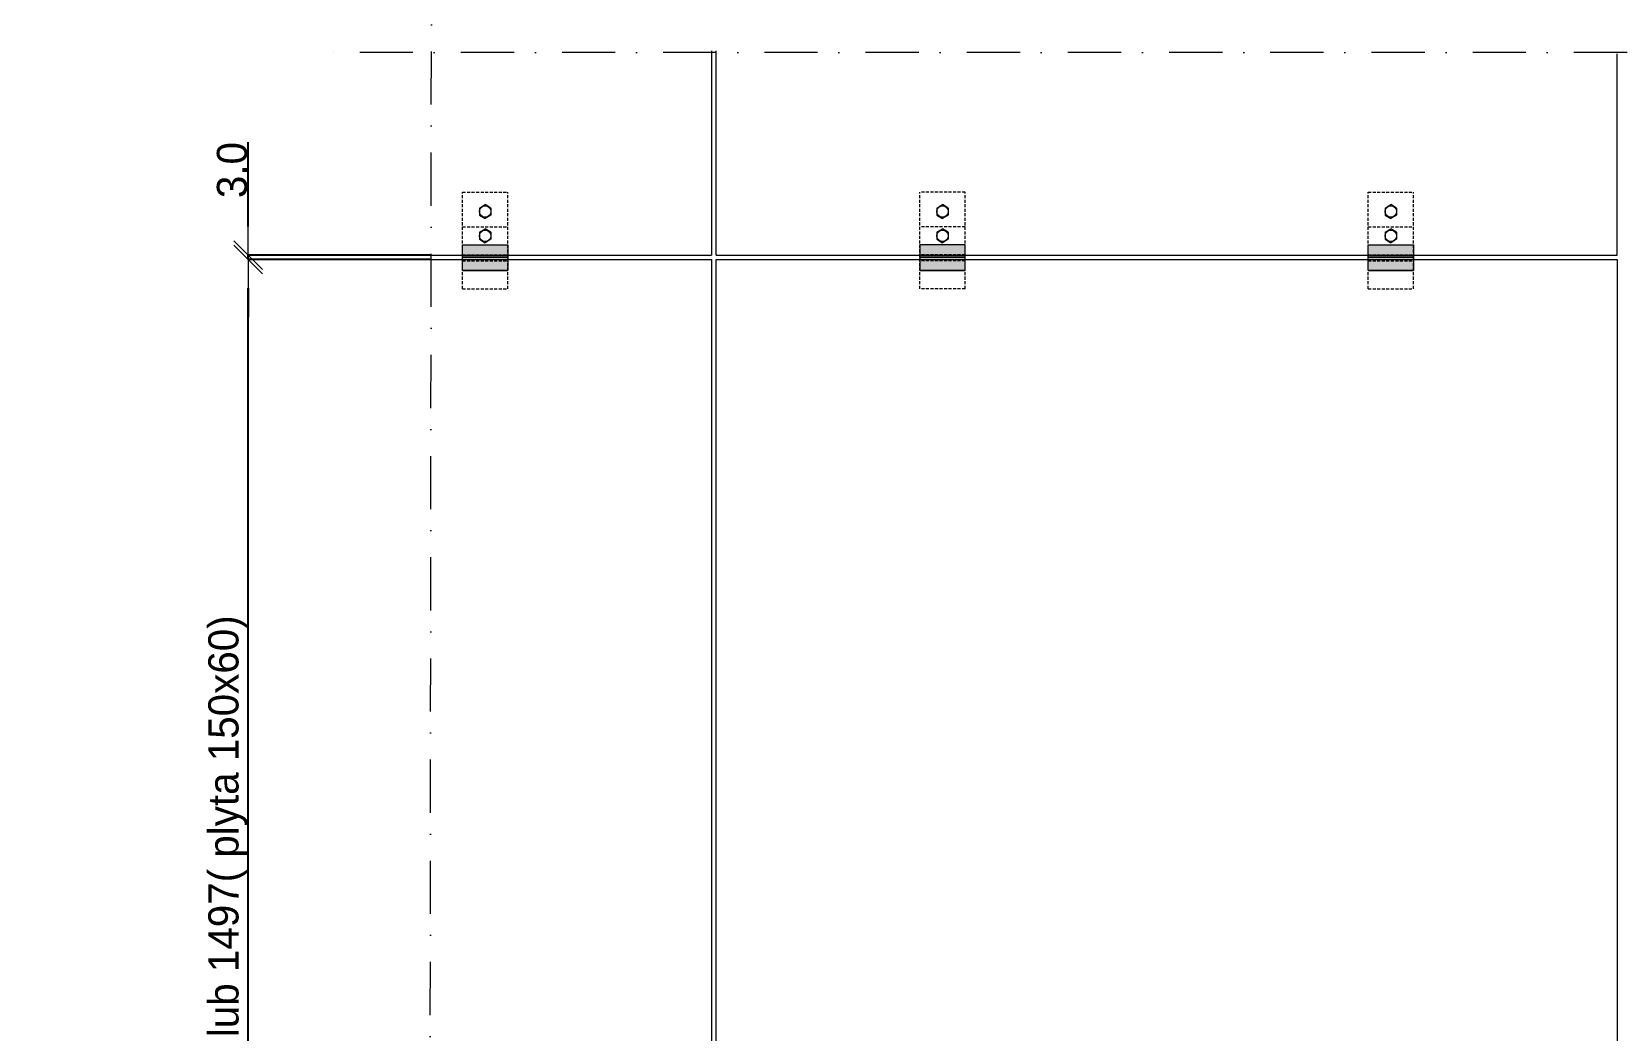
# Model space of a CAD drawing. Header units: millimetres. Extents: x -7826 to 55813, y 465 to 25965.
# Drawn here: x 23231 to 33736, y 13215 to 19832 of the extents above; entities that cross this region are included whole.
import ezdxf

# ---------------------------------------------------------------- set-up
doc = ezdxf.new("R2010")
doc.units = ezdxf.units.MM
doc.linetypes.add('Dot & Dashed', pattern=[670.277762, 352.777767, -176.388884, 0, -141.111112])
doc.linetypes.add('Hidden Line', pattern=[30, 20, -10])
doc.layers.add('2D Drafting - General2', color=251, linetype='Continuous', lineweight=15)
doc.layers.add('2D Drafting - General62', color=9, linetype='Continuous', lineweight=20)
doc.layers.add('Wymiarowanie', color=7, linetype='Continuous')
doc.styles.add('GENERATED_STYLE_2', font='GOTHIC.TTF')
doc.dimstyles.new('GENERATED_STYLE__5', dxfattribs={"dimtxt": 200, "dimasz": 190, "dimexe": 0.18, "dimexo": 0, "dimgap": 0.09, "dimtad": 1, "dimdec": 1, "dimlfac": 0.1, "dimzin": 0, "dimdsep": 46, "dimtxsty": 'GENERATED_STYLE_2', "dimblk": 'ARROWHEAD_6', "dimblk1": 'ARROWHEAD_6', "dimblk2": 'ARROWHEAD_6', "dimcen": 0.09, "dimclrd": 161, "dimclre": 161, "dimclrt": 161, "dimadec": 0, "dimazin": 0, "dimtfac": 1, "dimtdec": 4, "dimtmove": 0, "dimatfit": 3, "dimfxl": 0, "dimtolj": 1, "dimtzin": 0, "dimarcsym": 0})

# ---------------------------------------------------------------- blocks, each defined once
blk = doc.blocks.new('ARROWHEAD_6')
at = {"color": 0, "linetype": 'Continuous', "lineweight": 0}
for p, q in [((0, 0), (-1, 0)), ((-0.5, -0.5), (0.5, 0.5))]:
    blk.add_line(p, q, dxfattribs=at)
blk = doc.blocks.new('*D71')
at = {"layer": 'Defpoints', "color": 0, "linetype": 'Continuous'}
for p in [(24664, 18322), (25879, 18322), (25864, 6352)]:
    blk.add_point(p, dxfattribs=at)
at = {"layer": 'Wymiarowanie', "color": 161, "linetype": 'Continuous', "lineweight": -2}
for p, q in [((25879, 18322), (24664, 18322)), ((24664, 6542), (24664, 18132)), ((25864, 6352), (24664, 6352))]:
    blk.add_line(p, q, dxfattribs=at)
at = {"layer": 'Wymiarowanie', "color": 161, "linetype": 'Continuous', "lineweight": -2, "xscale": 190, "yscale": 190, "zscale": 190}
for p, rotation in [((24664, 18322), 90), ((24664, 6352), 270)]:
    blk.add_blockref('ARROWHEAD_6', p, dxfattribs=dict(at, rotation=rotation))
at = {"layer": 'Wymiarowanie', "color": 161, "linetype": 'Continuous', "lineweight": 25, "insert": (24531, 12337), "char_height": 200, "attachment_point": 5, "rotation": 90, "style": 'GENERATED_STYLE_2'}
blk.add_mtext('\\A1;<MeasuredValue> ( plyta 120x60cm) lub 1497( plyta 150x60) ', dxfattribs=at)
blk = doc.blocks.new('*D72')
at = {"layer": 'Defpoints', "color": 0, "linetype": 'Continuous'}
for p in [(24664, 18352), (25877, 18352), (25879, 18322)]:
    blk.add_point(p, dxfattribs=at)
at = {"layer": 'Wymiarowanie', "color": 161, "linetype": 'Continuous', "lineweight": -2}
for p, q in [((24664, 18542), (24664, 19099)), ((25877, 18352), (24664, 18352)), ((24664, 18322), (24664, 18352)), ((25879, 18322), (24664, 18322)), ((24664, 18132), (24664, 17942))]:
    blk.add_line(p, q, dxfattribs=at)
at = {"layer": 'Wymiarowanie', "color": 161, "linetype": 'Continuous', "lineweight": -2, "xscale": 190, "yscale": 190, "zscale": 190}
for p, rotation in [((24664, 18352), 270), ((24664, 18322), 90)]:
    blk.add_blockref('ARROWHEAD_6', p, dxfattribs=dict(at, rotation=rotation))
at = {"layer": 'Wymiarowanie', "color": 161, "linetype": 'Continuous', "lineweight": 25, "insert": (24559, 18915), "char_height": 200, "attachment_point": 5, "rotation": 90, "style": 'GENERATED_STYLE_2'}
blk.add_mtext('\\A1;3.0', dxfattribs=at)

msp = doc.modelspace()

# ---------------------------------------------------------------- hatches: boundary and pattern name
at = {"layer": '2D Drafting - General62', "linetype": 'Continuous'}
for points in [[(26385.38, 18338.78), (26085.38, 18338.78), (26085.38, 18418.78), (26385.38, 18418.78)], [(29115.54, 18338.78), (29415.54, 18338.78), (29415.54, 18418.78), (29115.54, 18418.78)], [(32385.54, 18338.78), (32085.54, 18338.78), (32085.54, 18418.78), (32385.54, 18418.78)], [(26385.38, 18248.78), (26085.38, 18248.78), (26085.38, 18338.78), (26385.38, 18338.78)], [(29115.54, 18248.78), (29415.54, 18248.78), (29415.54, 18338.78), (29115.54, 18338.78)], [(32385.54, 18248.78), (32085.54, 18248.78), (32085.54, 18338.78), (32385.54, 18338.78)]]:
    msp.add_hatch(color=256, dxfattribs=at).paths.add_polyline_path(points, flags=0)

# ---------------------------------------------------------------- linework, layer by layer
at = {"layer": '2D Drafting - General2', "linetype": 'Dot & Dashed'}
for p, q in [((25862.01, 4600.53), (25882.04, 22866.86)), ((46538.28, 19694.29), (25151.73, 19694.29))]:
    msp.add_line(p, q, dxfattribs=at)
at = {"layer": '2D Drafting - General2', "linetype": 'Continuous'}
for p, q in [((27735.64, 19704.29), (27735.64, 18351.65)), ((27765.64, 18351.65), (27765.64, 19704.29)), ((33735.64, 18351.65), (33735.64, 19684.29)), ((26197.22, 18663.16), (26235.38, 18686.16)), ((26197.22, 18663.16), (26197.22, 18617.16)), ((26197.22, 18617.16), (26235.38, 18594.16)), ((26273.55, 18663.16), (26235.38, 18686.16)), ((26273.55, 18617.16), (26235.38, 18594.16)), ((26273.55, 18663.16), (26273.55, 18617.16)), ((29227.38, 18663.16), (29265.54, 18686.16)), ((29227.38, 18663.16), (29227.38, 18617.16)), ((29227.38, 18617.16), (29265.54, 18594.16)), ((29303.71, 18663.16), (29265.54, 18686.16)), ((29303.71, 18617.16), (29265.54, 18594.16)), ((29303.71, 18663.16), (29303.71, 18617.16)), ((32197.38, 18663.16), (32235.54, 18686.16)), ((32197.38, 18663.16), (32197.38, 18617.16)), ((32197.38, 18617.16), (32235.54, 18594.16)), ((32273.71, 18663.16), (32235.54, 18686.16)), ((32273.71, 18617.16), (32235.54, 18594.16)), ((32273.71, 18663.16), (32273.71, 18617.16)), ((26197.22, 18502.67), (26235.38, 18525.67)), ((26197.22, 18502.67), (26197.22, 18456.67)), ((26273.55, 18502.67), (26235.38, 18525.67)), ((26273.55, 18502.67), (26273.55, 18456.67)), ((29227.38, 18502.67), (29265.54, 18525.67)), ((29227.38, 18502.67), (29227.38, 18456.67)), ((29303.71, 18502.67), (29265.54, 18525.67)), ((29303.71, 18502.67), (29303.71, 18456.67)), ((32197.38, 18502.67), (32235.54, 18525.67)), ((32197.38, 18502.67), (32197.38, 18456.67)), ((32273.71, 18502.67), (32235.54, 18525.67)), ((32273.71, 18502.67), (32273.71, 18456.67)), ((26085.38, 18418.78), (26385.38, 18418.78)), ((26085.38, 18248.78), (26085.38, 18418.78)), ((26197.22, 18456.67), (26235.38, 18433.67)), ((26273.55, 18456.67), (26235.38, 18433.67)), ((26385.38, 18418.78), (26385.38, 18248.78)), ((29415.54, 18418.78), (29115.54, 18418.78)), ((29115.54, 18418.78), (29115.54, 18248.78)), ((29227.38, 18456.67), (29265.54, 18433.67)), ((29303.71, 18456.67), (29265.54, 18433.67)), ((29415.54, 18248.78), (29415.54, 18418.78)), ((32085.54, 18418.78), (32385.54, 18418.78)), ((32085.54, 18248.78), (32085.54, 18418.78)), ((32197.38, 18456.67), (32235.54, 18433.67)), ((32273.71, 18456.67), (32235.54, 18433.67)), ((32385.54, 18418.78), (32385.54, 18248.78)), ((25877.09, 18351.65), (27735.64, 18351.65)), ((25879.09, 18321.65), (27735.64, 18321.65)), ((26085.38, 18338.78), (26385.38, 18338.78)), ((27735.64, 18321.65), (27735.64, 6351.65)), ((27765.64, 18351.65), (33735.64, 18351.65)), ((27765.64, 6351.65), (27765.64, 18321.65)), ((27765.64, 18321.65), (33735.64, 18321.65)), ((29415.54, 18338.78), (29115.54, 18338.78)), ((32085.54, 18338.78), (32385.54, 18338.78)), ((33735.64, 18321.65), (33735.64, 6351.65)), ((26085.38, 18248.78), (26385.38, 18248.78)), ((29415.54, 18248.78), (29115.54, 18248.78)), ((32085.54, 18248.78), (32385.54, 18248.78))]:
    msp.add_line(p, q, dxfattribs=at)
at = {"layer": '2D Drafting - General2', "linetype": 'Hidden Line'}
for p, q in [((26085.38, 18768.78), (26385.38, 18768.78)), ((26085.38, 18128.78), (26085.38, 18768.78)), ((26385.38, 18128.78), (26385.38, 18768.78)), ((29415.54, 18768.78), (29115.54, 18768.78)), ((29115.54, 18128.78), (29115.54, 18768.78)), ((29415.54, 18128.78), (29415.54, 18768.78)), ((32085.54, 18768.78), (32385.54, 18768.78)), ((32085.54, 18128.78), (32085.54, 18768.78)), ((32385.54, 18128.78), (32385.54, 18768.78)), ((26085.38, 18538.78), (26385.38, 18538.78)), ((29415.54, 18538.78), (29115.54, 18538.78)), ((32085.54, 18538.78), (32385.54, 18538.78)), ((26085.38, 18353.78), (26385.38, 18353.78)), ((26085.38, 18313.78), (26385.38, 18313.78)), ((29415.54, 18353.78), (29115.54, 18353.78)), ((29415.54, 18313.78), (29115.54, 18313.78)), ((32085.54, 18353.78), (32385.54, 18353.78)), ((32085.54, 18313.78), (32385.54, 18313.78)), ((26085.38, 18128.78), (26385.38, 18128.78)), ((29415.54, 18128.78), (29115.54, 18128.78)), ((32085.54, 18128.78), (32385.54, 18128.78))]:
    msp.add_line(p, q, dxfattribs=at)
at = {"layer": '2D Drafting - General2', "linetype": 'Continuous', "flags": 128}
for points in [[(26385.38, 18338.78), (26085.38, 18338.78), (26085.38, 18418.78), (26385.38, 18418.78)], [(29115.54, 18338.78), (29415.54, 18338.78), (29415.54, 18418.78), (29115.54, 18418.78)], [(32385.54, 18338.78), (32085.54, 18338.78), (32085.54, 18418.78), (32385.54, 18418.78)], [(26385.38, 18248.78), (26085.38, 18248.78), (26085.38, 18338.78), (26385.38, 18338.78)], [(29115.54, 18248.78), (29415.54, 18248.78), (29415.54, 18338.78), (29115.54, 18338.78)], [(32385.54, 18248.78), (32085.54, 18248.78), (32085.54, 18338.78), (32385.54, 18338.78)]]:
    msp.add_lwpolyline(points, close=True, dxfattribs=at)
at = {"layer": '2D Drafting - General2', "linetype": 'Continuous'}
for centre in [(26235.38, 18640.16), (29265.54, 18640.16), (32235.54, 18640.16), (26235.38, 18479.67), (29265.54, 18479.67), (32235.54, 18479.67)]:
    msp.add_circle(centre, 38.17, dxfattribs=at)

# ---------------------------------------------------------------- dimensions: what is measured, and where the dimension line sits
at = {"layer": 'Wymiarowanie', "color": 161, "linetype": 'Continuous', "lineweight": 25}
dim = msp.add_linear_dim(base=(24664.43, 18351.65), p1=(25879.09, 18321.65), p2=(25877.09, 18351.65), angle=90, dimstyle='GENERATED_STYLE__5', dxfattribs=at)
dim.commit()
dim.dimension.update_dxf_attribs({"geometry": '*D72', "text_midpoint": (24559.31, 18915.22)})
dim = msp.add_linear_dim(base=(24664.43, 18321.65), p1=(25864.21, 6351.65), p2=(25879.09, 18321.65), angle=90, text='<MeasuredValue> ( plyta 120x60cm) lub 1497( plyta 150x60) ', dimstyle='GENERATED_STYLE__5', dxfattribs=at)
dim.commit()
dim.dimension.update_dxf_attribs({"geometry": '*D71', "text_midpoint": (24530.96, 12336.65)})

doc.saveas('drawing.dxf')
